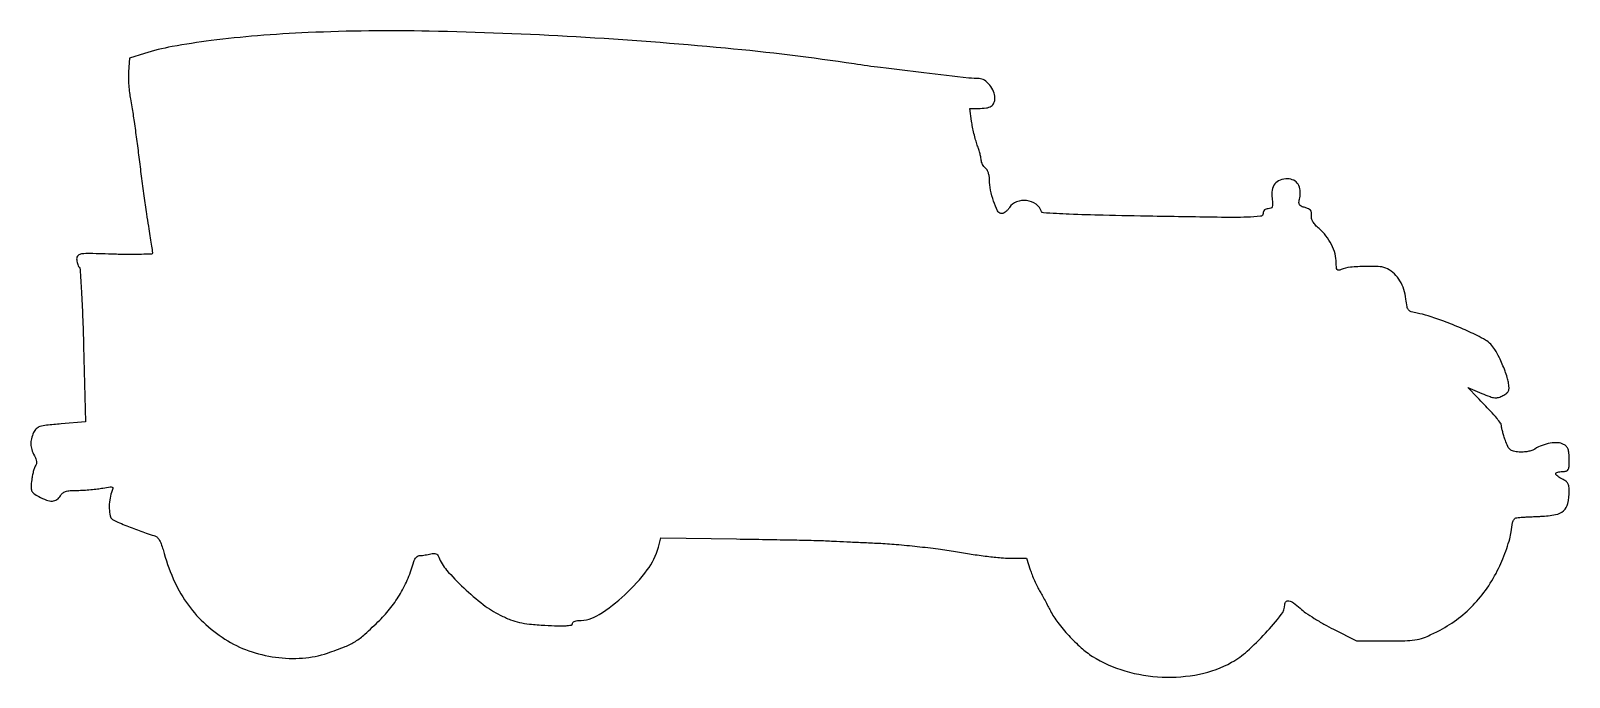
# Model space of a CAD drawing. Extents: x 0 to 568, y 0 to 239.
import ezdxf

# ---------------------------------------------------------------- set-up
doc = ezdxf.new("R2010")
doc.units = 0

msp = doc.modelspace()

# ---------------------------------------------------------------- linework, layer by layer
msp.add_lwpolyline([(102.5, 237.989183, 0.008929), (83.755335, 236.818177, 0.011696), (66.687227, 235.042878, 0.0129), (52.26447, 232.821327, 0.032869), (42, 230.262147), (36.5, 228.5), (36.1681, 223.5, 0.021731), (36.116129, 221.223618, 0.012734), (36.241765, 218.5, 0.012722), (36.506747, 215.776914, 0.02108), (36.884947, 213.5, -0.013612), (37.410888, 210.601982, -0.00239), (38.225267, 205.121875, -0.00259), (39.116581, 198.683711, -0.002324), (39.975033, 192, 0.001845), (40.864368, 185.02296, 0.001594), (41.848605, 177.703125, 0.001604), (42.783342, 171.072757, 0.004666), (43.486588, 166.5, -0.001227), (44.051476, 162.987861, -0.001783), (44.531272, 159.885783, -0.000888), (44.924634, 157.249414, -0.030447), (44.978402, 156.621813, -0.407869), (44.657809, 156.277649, -0.003862), (40.888301, 156.132166, -0.009842), (36.376009, 156.081768, -0.005847), (31, 156.190426, 0.002129), (21.873284, 156.442803, 0.035575), (18.849302, 156.298352, 0.154726), (17.525037, 155.697624, 0.212596), (17, 154.518612, 0.038478), (17.067885, 153.637786, 0.034409), (17.270383, 152.74328, 0.036079), (17.566927, 151.963832, 0.083677), (17.920452, 151.45, -0.178893), (18.306132, 150.575953, -0.00131), (18.781083, 142.521668, -0.004717), (19.216515, 133.233697, -0.00298), (19.557712, 122.389722), (20.27452, 94.279444), (11.268238, 93.574895, 0.005967), (5.86301, 93.087089, 0.050704), (3.478754, 92.595681, 0.116686), (2.116762, 91.784986, 0.093785), (1.130978, 90.38812, 0.041282), (0.306745, 88.094648, 0.073588), (0.075963, 86.10682, 0.072847), (0.430211, 84.123697, 0.039693), (1.398797, 81.842636, -0.034521), (1.886029, 80.727357, -0.050447), (2.142743, 79.687608, -0.062077), (2.157442, 78.835901, -0.171312), (1.902235, 78.302235, 0.112074), (1.524981, 77.703413, 0.017732), (1.106936, 76.368582, 0.018911), (0.723295, 74.731774, 0.015531), (0.434847, 72.959598, 0.017061), (0.171532, 70.230066, 0.114157), (0.394383, 68.894025, 0.139125), (1.165377, 67.919028, 0.029738), (3.006289, 66.75, 0.038214), (5.834304, 65.45326, 0.096498), (8.059148, 65.091623, 0.13933), (9.7534, 65.630867, 0.124229), (11, 67, -0.094061), (11.801692, 67.993479, -0.097786), (12.901485, 68.607659, -0.060583), (14.5677, 68.933878, -0.015994), (17.285184, 69.043551, 0.012182), (19.585872, 69.118843, 0.008338), (22.192655, 69.311447, 0.008408), (24.699736, 69.58135, 0.01681), (26.668534, 69.89438, -0.006254), (29.425765, 70.39265, -0.157763), (30.174744, 70.282003, -0.355786), (30.399505, 69.788727, -0.026812), (29.918534, 68.285729, 0.05644), (29.206308, 65.502924, 0.042779), (29.041464, 62.353511, 0.042597), (29.369302, 59.596494, 0.200859), (30.25, 58.309017, 0.046775), (32.190055, 57.296703, 0.003903), (37.461934, 55.193211, 0.004922), (42.71708, 53.203172, 0.028503), (45.555105, 52.340293, -0.115474), (46.561028, 51.83172, -0.074828), (47.427884, 50.850093, -0.053374), (48.194096, 49.331797, -0.022925), (48.897992, 47.170679, 0.0345), (52.673403, 36.429645, 0.049719), (57.555359, 27.626281, 0.052707), (63.830115, 20.340892, 0.046022), (71.764992, 14.150804, 0.057676), (80.536376, 9.856328, 0.051235), (90.414236, 7.463229, 0.05195), (100.426338, 7.147722, 0.063664), (109.59345, 9.000837, 0.011713), (116.127532, 11.386276, 0.047083), (119.918487, 13.300354, 0.044348), (123.392167, 15.942705, 0.009604), (128.87355, 21.133167, 0.033), (133.048132, 25.821749, 0.033185), (136.561052, 31.010392, 0.032872), (139.385154, 36.666555, 0.031074), (141.504537, 42.75, -0.064783), (141.871177, 43.611195, -0.066164), (142.44391, 44.343074, -0.072839), (143.127043, 44.840348, -0.119487), (143.817388, 45.013655, 0.025279), (144.620296, 45.060809, 0.011503), (145.663101, 45.199489, 0.011356), (146.757987, 45.396383, 0.015309), (147.737849, 45.627108, -0.050157), (148.812988, 45.802423, -0.114258), (149.61943, 45.667211, -0.129485), (150.221431, 45.208438, -0.074051), (150.67378, 44.407733, 0.089349), (153.574563, 39.618939, 0.022837), (159.90069, 33.075628, 0.024154), (167.106672, 26.903063, 0.050678), (173.354152, 22.997186, 0.020245), (177.214685, 21.287129, 0.038696), (180.45339, 20.288308, 0.031911), (184.194292, 19.692303, 0.009787), (189.901887, 19.26561, 0.006043), (194.6594, 19.061097, 0.022287), (197.667417, 19.102287, 0.03038), (199.561057, 19.3287, 0.362497), (200, 19.854587, -0.191962), (200.174367, 20.292022, -0.087915), (200.676699, 20.663535, -0.067744), (201.42201, 20.91561, -0.04775), (202.303656, 21, 0.142675), (209.869176, 23.203687, 0.044445), (219.342089, 30.490728, 0.044842), (227.656324, 39.658157, 0.098658), (231.756686, 48.139461), (232.627842, 51.5), (260.563921, 51.102213, -0.000582), (271.628031, 50.931783, -0.000757), (281.762527, 50.748521, -0.000563), (290.257229, 50.572471, -0.006912), (293.5, 50.456747, 0.00048), (296.309784, 50.320263, 0.000097), (301.290625, 50.084084, 0.000103), (307.082009, 49.811795, 0.000096), (313, 49.535915, -0.009728), (319.564323, 49.103057, -0.005825), (327.345703, 48.346283, -0.00583), (335.076022, 47.412133, -0.010085), (341.474734, 46.431381, 0.006555), (347.273526, 45.500627, 0.006401), (353.140731, 44.714218, 0.006326), (358.308933, 44.154985, 0.023788), (361.564674, 44), (367.679881, 44), (369.039479, 39.75, 0.016037), (369.708738, 37.868145, 0.010189), (370.602018, 35.720312, 0.010233), (371.565861, 33.646022, 0.018628), (372.449538, 32, -0.004894), (373.378687, 30.377809, -0.002698), (374.484423, 28.377491, -0.00269), (375.583884, 26.336895, -0.004314), (376.497435, 24.582947, 0.044793), (379.20336, 20.277352, 0.023691), (383.260344, 15.441024, 0.023654), (387.796318, 10.970474, 0.041329), (392, 7.786588, 0.07123), (403.991026, 2.382871, 0.05964), (417.775352, 0.129602, 0.060411), (431.513939, 1.200374, 0.077958), (443.367597, 5.58189, 0.055309), (449.118471, 9.688923, 0.023803), (455.840036, 16.315314, 0.018734), (461.718294, 23.189393, 0.169085), (463, 26.871158, -0.192727), (463.451861, 27.999894, -0.267567), (464.473806, 28.300785, -0.099571), (466.214693, 27.491745, -0.025188), (468.6457, 25.510206, 0.03239), (470.701292, 23.883344, 0.011199), (473.864674, 21.800194, 0.011073), (477.463071, 19.653962, 0.012634), (481, 17.76565), (489.5, 13.5), (501, 13.5, 0.006226), (508.256959, 13.590373, 0.040722), (511.877193, 13.976674, 0.054195), (514.949384, 14.913521, 0.015897), (519.427016, 17, 0.041812), (526.355304, 21.261392, 0.04178), (532.479936, 26.617034, 0.041259), (537.695587, 32.984318, 0.038714), (541.920398, 40.254148, 0.015761), (543.491676, 43.796139, 0.013461), (544.927009, 47.619968, 0.013669), (546.043649, 51.168925, 0.037102), (546.575801, 53.75, -0.010859), (547.089918, 57.131759, -0.125431), (547.635385, 58.3462, -0.185824), (548.620437, 58.925522, -0.029851), (550.878831, 59.162372, 0.000014), (552.483903, 59.234387, 0.000009), (554.317532, 59.31674, 0.000009), (556.092351, 59.396517, 0.000018), (557.5, 59.459867, 0.034489), (562.942325, 60.082783, 0.136645), (565.938654, 61.54692, 0.159412), (567.4899, 64.203577, 0.052089), (567.986345, 68.771439, 0.037681), (567.867719, 70.435819, 0.091969), (567.471076, 71.594185, 0.102799), (566.718283, 72.455612, 0.055103), (565.5, 73.181954, -0.025934), (564.542731, 73.679567, -0.034577), (563.734375, 74.233025, -0.037004), (563.156824, 74.764062, -0.190598), (563, 75.160515, -0.253829), (563.175011, 75.483045, -0.063213), (563.734375, 75.753401, -0.049176), (564.542303, 75.938903, -0.031865), (565.5, 76, 0.058357), (566.905663, 76.16462, 0.209798), (567.610017, 76.696482, 0.115216), (567.931499, 77.810201, 0.0129), (568, 80.464816, 0.021083), (567.903659, 82.748577, 0.067579), (567.573038, 84.232138, 0.098293), (566.945536, 85.255204, 0.083509), (565.941348, 86.031389, 0.111597), (563.840579, 86.61081, 0.052145), (561.006928, 86.448128, 0.048988), (557.999327, 85.649839, 0.055733), (555.34111, 84.303934, -0.066184), (554.238905, 83.77441, -0.031799), (552.717128, 83.382412, -0.030783), (551.048296, 83.169345, -0.037745), (549.477107, 83.185077, -0.033496), (547.375616, 83.50792, -0.122242), (546.177611, 84.105471, -0.109238), (545.325091, 85.233378, -0.024042), (544.41572, 87.5, -0.008174), (543.884127, 89.119754, -0.009469), (543.432712, 90.678835, -0.008634), (543.099204, 92.009198, -0.054018), (543.015056, 92.704545, 0.146357), (542.669419, 93.809558, 0.026009), (541.350668, 95.559479, 0.015015), (538.942176, 98.262508, 0.002535), (534.159986, 103.264481), (530.524199, 107.028962), (535.731307, 104.829022, 0.011716), (538.771474, 103.627733, 0.062567), (540.506272, 103.225372, 0.097608), (541.911887, 103.35458, 0.051328), (543.541536, 104.02223, 0.04059), (544.937116, 104.921746, 0.134614), (545.591844, 105.783875, 0.114147), (545.772762, 106.944915, 0.02521), (545.523651, 108.957689, 0.032532), (545.101049, 110.695214, 0.012121), (544.291552, 113.075071, 0.01195), (543.281087, 115.634559, 0.014159), (542.201323, 118, 0.0223), (540.527427, 121.055799, 0.060139), (539.000868, 122.999133, 0.060164), (537.056112, 124.522919, 0.022334), (534, 126.191594, 0.013258), (528.081122, 128.896113, 0.011356), (521.71581, 131.433905, 0.01131), (515.876448, 133.460469, 0.036276), (511.877644, 134.434406, -0.029926), (509.709062, 134.933523, -0.154323), (508.699494, 135.612829, -0.124065), (508.148615, 136.828673, -0.016578), (507.737605, 139.635603, 0.050792), (506.965868, 143.191123, 0.058582), (505.51322, 146.339702, 0.061963), (503.456589, 148.91934, 0.069675), (500.903601, 150.799747, 0.109909), (498.164302, 151.577885, 0.018773), (492.714488, 151.688492, 0.020701), (487.197789, 151.364602, 0.072432), (483.75, 150.503857, -0.075726), (482.849868, 150.285394, -0.267293), (482.330491, 150.527019, -0.136079), (482.061605, 151.281176, -0.018), (482, 152.991882, 0.066594), (481.556148, 156.30962, 0.049929), (480.236509, 159.755228, 0.04845), (478.203634, 162.980781, 0.053076), (475.642309, 165.647524, -0.030761), (474.28242, 166.942643, -0.055629), (473.368818, 168.177051, -0.069567), (472.885162, 169.363476, -0.094904), (472.817298, 170.513555, 0.064862), (472.818143, 171.628266, 0.137998), (472.482741, 172.414871, 0.119783), (471.74651, 172.980452, 0.042706), (470.484195, 173.414611, -0.037447), (469.064149, 173.886402, -0.168087), (468.420309, 174.461061, -0.153005), (468.236232, 175.344614, -0.029495), (468.495235, 176.978305, 0.0746), (468.684408, 179.785792, 0.121628), (467.928978, 182.037353, 0.139535), (466.310872, 183.478845, 0.113093), (464.036245, 184, 0.085764), (461.257504, 183.519834, 0.139442), (459.320912, 182.13928, 0.131137), (458.326938, 179.874666, 0.071659), (458.297194, 176.820922, -0.014871), (458.517688, 174.700062, -0.106222), (458.376814, 173.684213, -0.218476), (457.875528, 173.177119, -0.090487), (456.904843, 173, 0.079112), (456.131103, 172.876804, 0.107282), (455.522234, 172.520436, 0.112868), (455.13644, 171.95981, 0.094893), (455.000868, 171.25, -0.383924), (454.044003, 170.186456, -0.019747), (449.031515, 169.857574, -0.009969), (439.58679, 169.800018, -0.000771), (414.271023, 170.189535, -0.001623), (395.938598, 170.559406, -0.004895), (383.444787, 170.974453, -0.001522), (373.896546, 171.414385, -0.309325), (373.180869, 171.957392, 0.161318), (371.172989, 174.645025, 0.121368), (367.70711, 175.980274, 0.121066), (364.010764, 175.554124, 0.160101), (361.378269, 173.454559, -0.04323), (360.629494, 172.502506, -0.049995), (359.760818, 171.743627, -0.057001), (358.907056, 171.272487, -0.147382), (358.214123, 171.204559, -0.239046), (356.911069, 172.224714, -0.027843), (355.489789, 175.766525, -0.032681), (354.39054, 179.888697, -0.047639), (354.015181, 183.627555, 0.042737), (353.898526, 184.916235, 0.039491), (353.563834, 186.202077, 0.041897), (353.076844, 187.300468, 0.094531), (352.5, 188, -0.054513), (351.9227, 188.596366, -0.041788), (351.427731, 189.357298, -0.042865), (351.081905, 190.158434, -0.073851), (350.956107, 190.872445, 0.046825), (350.849635, 191.751421, 0.010933), (350.502037, 193.196906, 0.011179), (350.026524, 194.849226, 0.01076), (349.471972, 196.5, -0.018156), (348.873424, 198.373048, -0.00977), (348.265421, 200.720312, -0.009717), (347.73829, 203.140199, -0.015038), (347.387034, 205.25), (346.742339, 210), (349.789382, 210, 0.03124), (352.826808, 210.189962, 0.109922), (354.658977, 210.846083, 0.160984), (355.651076, 212.051279, 0.092636), (356, 213.918427, 0.104374), (355.506915, 216.254803, 0.067404), (354.054912, 218.619928, 0.070253), (352.121419, 220.404343, 0.152203), (350.211045, 221.00149, -0.028169), (346.388367, 221.220363, -0.000767), (329.761584, 223.141781, -0.001691), (313.813258, 225.06431, -0.006645), (304, 226.4136, 0.014031), (256.556764, 232.22425, 0.009107), (201.451049, 236.398003, 0.009154), (147.175929, 238.520007, 0.016327)], format="xyb", close=True)

doc.saveas('drawing.dxf')
